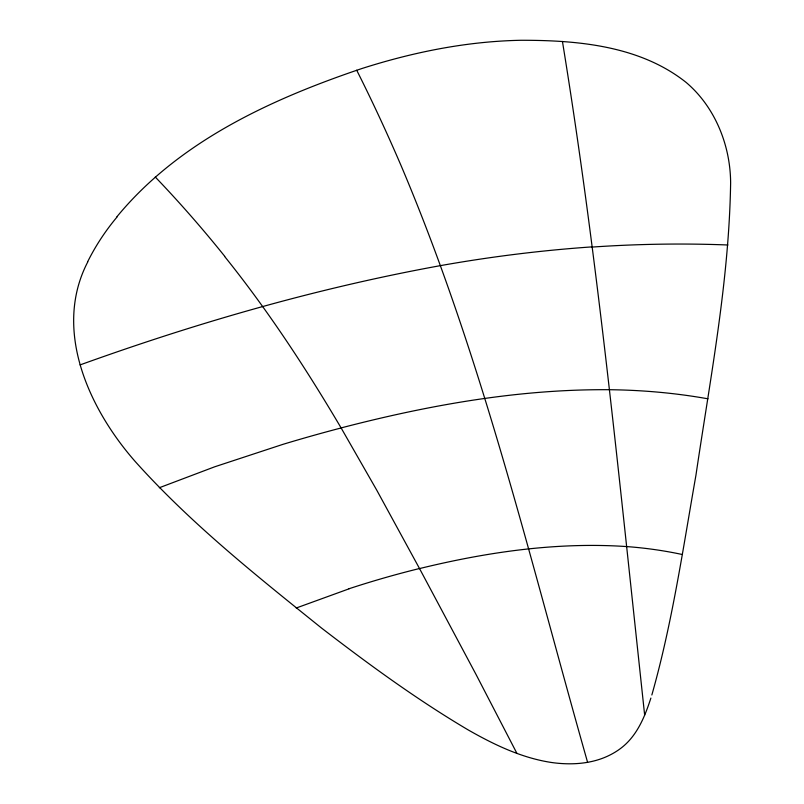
<?xml version="1.0" encoding="UTF-8"?>
<svg xmlns="http://www.w3.org/2000/svg" width="804" height="804" viewBox="0 0 804 804"><rect width="100%" height="100%" fill="white"/><g stroke="black" fill="none" stroke-linecap="round" stroke-linejoin="round"><path stroke-width="1.21" d="M651.843 694.988C672.275 623.02 682.988 548.76 695.942 475.224C710.244 378.192 729.107 281.119 730.625 182.799A176.89 157.976 5 0 0 727.138 152.348C722.434 131.544 713.058 111.696 699.178 95.435A122.952 110.58 0 0 0 686.154 82.44C639.994 45.748 577.865 40.2 520.982 40.28C466.883 41.295 413.326 52.099 361.89 68.531C271.249 99.153 179.051 141.273 116.942 216.718M650.888 698.083C645.29 715.259 638.265 732.987 624.457 745.298A80.601 55.878 5.6 0 1 609.231 755.388C595.955 761.941 580.95 764.182 566.257 763.76A89.666 62.421 5.5 0 1 551.665 762.514C521.776 758.021 494.118 744.735 468.109 729.871C416.824 699.54 368.624 664.285 321.449 627.984C256.556 575.775 190.769 523.545 135.062 461.335C88.902 408.723 52.561 329.7 87.757 261.933M159.323 487.737L214.738 466.782L282.998 444.331A4322.636 2520.791 89.6 0 1 341.117 427.959M296.224 608.015L349.036 588.829M80.068 364.916C197.442 322.625 317.831 287.912 440.662 265.591A1748.097 1406.829 -57.3 0 1 592.226 246.868M224.638 256.476C267.993 310.384 305.962 368.403 341.107 427.919C428.643 405.146 518.66 389.005 609.382 389.709A584.377 419.256 -24 0 1 707.982 398.814M341.107 427.919L376.764 490.189L419.537 568.569C487.073 552.057 556.901 541.866 626.547 546.569A405.357 307.208 -23.2 0 1 682.325 554.519M419.537 568.569L476.038 674.476L516.922 753.378M587.593 762.323C530.71 562.237 482.772 358.443 401.397 166.368A4178.006 1681.355 -73.2 0 0 356.695 70.219M562.438 41.446C595.03 241.23 615.492 442.723 637.039 643.924L644.657 715.118M592.176 247.069A1447.883 1168.614 -45.7 0 1 727.911 244.989M155.293 177.041A2567.695 1576.684 -68.8 0 1 224.738 256.315M349.016 588.739A1048.697 917.193 -61.2 0 1 419.527 568.508M87.606 261.853A333.288 266.968 13.4 0 1 117.143 216.869"/></g></svg>
